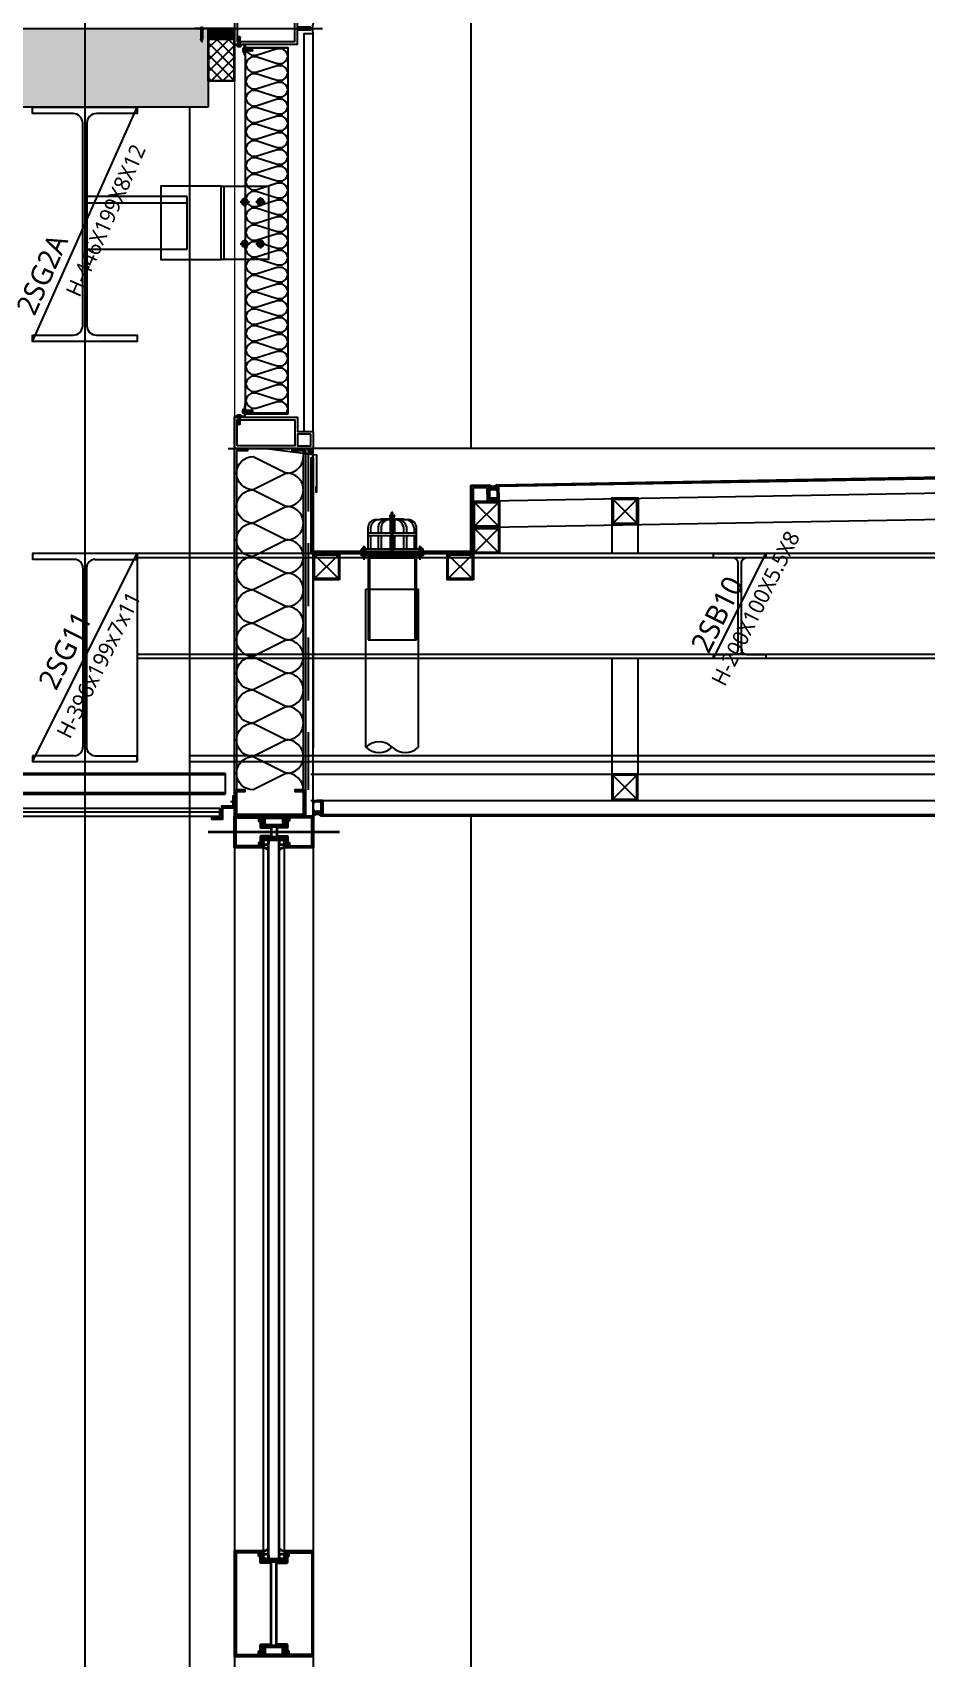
# Model space of a CAD drawing. Header units: millimetres. Extents: x 0 to 672800, y 0 to 118800.
# Drawn here: x 448551 to 450250, y 74392 to 77487 of the extents above; entities that cross this region are included whole.
import ezdxf
from ezdxf.enums import TextEntityAlignment as Align

# ---------------------------------------------------------------- set-up
doc = ezdxf.new("R2010")
doc.units = ezdxf.units.MM
doc.header["$LTSCALE"] = 200
for name, pattern in [('CEN-GAUN', [32.2, 30, -1, 0.2, -1]), ('CENTER', [50.8, 31.75, -6.35, 6.35, -6.35]), ('H3', [3, 2, -1]), ('HID', [2.3, 1.5, -0.8])]:
    doc.linetypes.add(name, pattern=pattern)
doc.layers.get('DEFPOINTS').update_dxf_attribs({"color": 137})
for name, color, linetype in [('0-S-col', 4, 'Continuous'), ('09GIRDER', 2, 'Continuous'), ('35', 8, 'Continuous'), ('8HAT', 8, 'Continuous'), ('8HID', 8, 'HID'), ('A-CON', 2, 'Continuous'), ('A-DET', 5, 'Continuous'), ('A-ELE-9', 9, 'Continuous'), ('A-ELEV-6', 6, 'Continuous'), ('A-MET', 4, 'Continuous'), ('A-PNL-EXT', 7, 'Continuous'), ('A-STL4', 4, 'Continuous'), ('A-WIN-FRAME-EL', 9, 'Continuous'), ('A-WIN-GLASS', 5, 'Continuous'), ('AA-DWXM-CURT', 4, 'Continuous'), ('AA-WAXM-ASMB', 4, 'Continuous'), ('CEILING', 6, 'Continuous'), ('CEN', 1, 'CEN-GAUN'), ('deta', 8, 'Continuous'), ('DIM-LINE', 9, 'Continuous'), ('ELE-8', 8, 'Continuous'), ('ELE-9', 9, 'Continuous'), ('HAT', 8, 'Continuous'), ('HAT-253', 253, 'Continuous'), ('HAT-254', 254, 'Continuous'), ('HAT-INS', 252, 'Continuous'), ('PANEL', 6, 'Continuous'), ('S-253', 252, 'Continuous'), ('squrepipe', 252, 'Continuous'), ('STEEL-E', 6, 'Continuous'), ('STL', 4, 'Continuous'), ('TEC35', 35, 'Continuous'), ('WIN1', 7, 'Continuous'), ('알루미늄시트', 3, 'Continuous'), ('하지 50x50x2.3T', 5, 'Continuous')]:
    doc.layers.add(name, color=color, linetype=linetype)
doc.layers.add('190', color=190, linetype='Continuous', plot=False)
for name, color, linetype, lineweight in [('A-WIN', 4, 'Continuous', 35), ('CENTER', 1, 'CENTER', 5), ('insulation', 8, 'Continuous', 5)]:
    doc.layers.add(name, color=color, linetype=linetype, lineweight=lineweight)
doc.styles.add('스타일1', font='malgun.ttf')

# ---------------------------------------------------------------- blocks, each defined once
blk = doc.blocks.new('*U205')
at = {"color": 8}
for p, q in [((326.1, 66), (326.1, 26)), ((326.1, 66), (3240.6, 66)), ((326.1, 63), (3240.6, 63)), ((839.9, 84), (809.9, 84)), ((831.8, 72), (818, 72)), ((824.9, 78.2), (824.9, 65.8)), ((1739.9, 84), (1709.9, 84)), ((1731.8, 72), (1718, 72)), ((1724.9, 78.2), (1724.9, 65.8)), ((2639.9, 84), (2609.9, 84)), ((2631.8, 72), (2618, 72)), ((2624.9, 78.2), (2624.9, 65.8)), ((3240.6, 66), (3240.6, 26)), ((326.1, 29), (3240.6, 29)), ((326.1, 26), (3240.6, 26))]:
    blk.add_line(p, q, dxfattribs=at)
at = {"color": 1}
for p, q in [((303.7, 11), (315.5, 11)), ((3263, 11), (3251.2, 11)), ((336.1, -1), (3230.6, -1)), ((336.1, -16), (336.1, -1)), ((336.1, -8), (3230.6, -8)), ((336.1, -16), (3230.6, -16)), ((3230.6, -16), (3230.6, -1))]:
    blk.add_line(p, q, dxfattribs=at)
at = {"color": 8}
for points in [[(821.5, 1334), (821.5, 113.9), (828.2, 113.9), (828.2, 1334)], [(1721.5, 1334), (1721.5, 113.9), (1728.2, 113.9), (1728.2, 1334)], [(2621.5, 1334), (2621.5, 113.9), (2628.2, 113.9), (2628.2, 1334)], [(839.9, 143), (838.6, 145), (811.2, 145), (809.9, 143), (809.9, 138), (811.2, 136), (838.6, 136), (839.9, 138), (809.9, 138)], [(816.1, 136), (816.1, 131), (833.7, 131), (833.7, 136)], [(1739.9, 143), (1738.6, 145), (1711.2, 145), (1709.9, 143), (1709.9, 138), (1711.2, 136), (1738.6, 136), (1739.9, 138), (1709.9, 138)], [(1716.1, 136), (1716.1, 131), (1733.7, 131), (1733.7, 136)], [(2639.9, 143), (2638.6, 145), (2611.2, 145), (2609.9, 143), (2609.9, 138), (2611.2, 136), (2638.6, 136), (2639.9, 138), (2609.9, 138)], [(2616.1, 136), (2616.1, 131), (2633.7, 131), (2633.7, 136)]]:
    blk.add_lwpolyline(points, dxfattribs=at)
for points in [[(809.9, 143), (839.9, 143), (839.9, 24), (809.9, 24)], [(1709.9, 143), (1739.9, 143), (1739.9, 24), (1709.9, 24)], [(2609.9, 143), (2639.9, 143), (2639.9, 24), (2609.9, 24)]]:
    blk.add_lwpolyline(points, close=True, dxfattribs=at)
at = {"color": 6}
for points in [[(333.1, -19), (352.1, -19), (352.1, -22), (330.1, -22), (330.1, 0), (308.1, 0), (308.1, 22), (311.1, 22), (311.1, 3), (333.1, 3)], [(3233.6, -19), (3214.6, -19), (3214.6, -22), (3236.6, -22), (3236.6, 0), (3258.6, 0), (3258.6, 22), (3255.6, 22), (3255.6, 3), (3233.6, 3)]]:
    blk.add_lwpolyline(points, close=True, dxfattribs=at)
at = {"color": 8}
for centre, radius in [((824.9, 72), 4.25), ((824.9, 72), 3.25), ((1724.9, 72), 4.25), ((1724.9, 72), 3.25), ((2624.9, 72), 4.25), ((2624.9, 72), 3.25)]:
    blk.add_circle(centre, radius, dxfattribs=at)
blk = doc.blocks.new('SG-SG2A')
at = {"layer": '09GIRDER'}
blk.add_lwpolyline([(-99.5, -434), (-22, -434, 0.414214), (-4, -416), (-4, -30, 0.414214), (-22, -12), (-99.5, -12), (-99.5, 0), (99.5, 0), (99.5, -12), (22, -12, 0.414214), (4, -30), (4, -416, 0.414214), (22, -434), (99.5, -434), (99.5, -446), (-99.5, -446)], format="xyb", close=True, dxfattribs=at)
at = {"layer": 'DEFPOINTS'}
blk.add_line((-99.5, -446), (99.5, 0), dxfattribs=at)
at = {"layer": 'DEFPOINTS', "style": '스타일1'}
for s, height, p in [('H-446X199X8X12', 30, (39.8, -215.4)), ('2SG2A', 40, (-81.4, -318, 0))]:
    blk.add_text(s, height=height, rotation=65.9541, dxfattribs=at).set_placement(p, align=Align.MIDDLE_CENTER)
blk = doc.blocks.new('WB-150-C')
at = {"layer": 'WIN1', "color": 251}
blk.add_line((38.9, 30), (217.2, 30), dxfattribs=at)
at = {"layer": 'WIN1'}
blk.add_lwpolyline([(195, 32.5), (170, 32.5), (170, 60), (50, 60), (50, 0), (170, 0), (170, 27.5), (195, 27.5)], close=True, dxfattribs=at)
at = {"layer": 'WIN1', "color": 251}
blk.add_lwpolyline([(55, 55), (55, 5), (165, 5), (165, 55)], close=True, dxfattribs=at)
blk.add_arc((224, 30), 26, 157.3801, 202.6199, dxfattribs=at)
blk = doc.blocks.new('WB-150-E')
at = {"layer": 'WIN1'}
blk.add_lwpolyline([(200, 60), (50, 60), (50, 0), (170, 0), (170, 27.5), (200, 27.5), (200, 60)], dxfattribs=at)
at = {"layer": 'WIN1', "color": 251}
blk.add_lwpolyline([(55, 55), (55, 5), (165, 5), (165, 55)], close=True, dxfattribs=at)
blk.add_lwpolyline([(195, 32.5), (170, 32.5), (170, 55), (195, 55), (195, 32.5)], dxfattribs=at)
blk = doc.blocks.new('WWW-150-6000')
at = {"layer": 'AA-DWXM-CURT'}
blk.add_lwpolyline([(132, 132.5), (150, 132.5), (150, 890), (132, 890)], close=True, dxfattribs=at)
at = {"layer": 'insulation'}
blk.add_line((0, 5940), (0, 160), dxfattribs=at)
blk.add_blockref('WB-150-C', (-50, 870), dxfattribs=at)
at = {"layer": 'insulation', "xscale": -1, "rotation": 180}
blk.add_blockref('WB-150-E', (-50, 160), dxfattribs=at)
blk = doc.blocks.new('ACW-150B-END')
at = {"layer": 'A-WIN', "color": 9}
blk.add_line((0, -50), (0, 200), dxfattribs=at)
at = {"layer": 'A-WIN'}
for p, q in [((-20.5, 102.8), (-20.5, 100.8)), ((-20.5, 102.8), (-20.5, 100.8)), ((15, 85), (15, 65))]:
    blk.add_line(p, q, dxfattribs=at)
at = {"layer": 'A-WIN', "color": 8}
blk.add_line((10, 97.3), (15, 52.8), dxfattribs=at)
at = {"layer": 'A-WIN'}
for points in [[(26.9, 95, -0.414214), (26.6, 95.3), (26.6, 96.8), (28, 96.8), (28, 100.3, 0.414214), (27.5, 100.8), (23, 100.8, 0.414214), (22.5, 100.3), (22.5, 96.8), (23.9, 96.8), (23.9, 95.3, -0.414214), (23.6, 95), (20.8, 95, -0.414214), (20.5, 95.3), (20.5, 97.3, 0.414214), (20, 97.8), (10.5, 97.8, 0.414214), (10, 97.3), (10, 52.8, 0.414214), (10.5, 52.3), (20, 52.3, 0.414214), (20.5, 52.8), (20.5, 54.7, -0.414214), (20.8, 55), (23.6, 55, -0.414214), (23.9, 54.7), (23.9, 53.3), (22.5, 53.3), (22.5, 49.8, 0.414214), (23, 49.3), (27.5, 49.3, 0.414214), (28, 49.8), (28, 53.3), (26.6, 53.3), (26.6, 54.7, -0.414214), (26.9, 55), (30, 55), (30, 0), (-30, 0), (-30, 55), (-26.9, 55, -0.414214), (-26.6, 54.7), (-26.6, 53.3), (-28, 53.3), (-28, 49.8, 0.414214), (-27.5, 49.3), (-23, 49.3, 0.414214), (-22.5, 49.8), (-22.5, 53.3), (-23.9, 53.3), (-23.9, 54.7, -0.414214), (-23.6, 55), (-20.8, 55, -0.414214), (-20.5, 54.7), (-20.5, 52.8, 0.414214), (-20, 52.3), (-10, 52.3), (-10, 97.8), (-20, 97.8, 0.414214), (-20.5, 97.3), (-20.5, 95.3, -0.414214), (-20.8, 95), (-23.6, 95, -0.414214), (-23.9, 95.3), (-23.9, 96.8), (-22.5, 96.8), (-22.5, 100.3, 0.414214), (-23, 100.8), (-27.5, 100.8, 0.414214), (-28, 100.3), (-28, 96.8), (-26.6, 96.8), (-26.6, 95.3, -0.414214), (-26.9, 95), (-30, 95), (-30, 150), (30, 150), (30, 95)], [(8, 99.8, -0.414214), (9, 100.8), (20.5, 100.8), (20.5, 102.8, -0.414214), (21.5, 103.8), (27.5, 103.8), (27.5, 147.5), (-27.5, 147.5), (-27.5, 103.8), (-21.5, 103.8, -0.414214), (-20.5, 102.8), (-20.5, 100.8), (-9, 100.8, -0.414214), (-8, 99.8), (-8, 80.3), (8, 80.3)]]:
    blk.add_lwpolyline(points, format="xyb", close=True, dxfattribs=at)
for points in [[(-30, 55), (-30, 95), (-10, 95), (-10, 55)], [(-27, 58), (-27, 92), (-13, 92), (-13, 58)]]:
    blk.add_lwpolyline(points, close=True, dxfattribs=at)
at = {"layer": 'A-WIN', "color": 8}
blk.add_lwpolyline([(10, 97.3), (10, 52.8), (15, 52.8), (15, 97.3)], close=True, dxfattribs=at)
at = {"layer": 'A-WIN'}
blk.add_lwpolyline([(-20.5, 49.3), (-20.5, 47.3), (-20.5, 49.3), (-9, 49.3, 0.414214), (-8, 50.3), (-8, 69.8), (8, 69.8), (8, 50.3, 0.414214), (9, 49.3), (20.5, 49.3), (20.5, 47.3, 0.414214), (21.5, 46.3), (27.5, 46.3), (27.5, 2.5), (-27.5, 2.5), (-27.5, 46.3), (-21.5, 46.3, 0.414214), (-20.5, 47.3)], format="xyb", dxfattribs=at)
at = {"layer": 'A-WIN', "color": 5}
for centre in [(20, 90), (20, 60)]:
    blk.add_circle(centre, 5, dxfattribs=at)
for centre, start, end in [((47.5, 97.4), 186.614, 224.7503), ((47.5, 52.6), 135.2496, 173.3859)]:
    blk.add_arc(centre, 17.7, start, end, dxfattribs=at)
blk = doc.blocks.new('층간방화구획재1')
at = {"layer": '8HAT'}
h = blk.add_hatch(dxfattribs=at)
h.set_pattern_fill('DOTS', color=256, style=0)
h.set_pattern_definition([(0, (-2398.8753, -4911.6409), (0.79375, 1.5875), [0, -1.5875])])
h.paths.add_polyline_path([(-49.5, 150), (-0.5, 150), (-0.5, 130), (-49.5, 130)])
at = {"layer": 'HAT'}
h = blk.add_hatch(dxfattribs=at)
h.set_pattern_fill('ANSI37', color=256, scale=5)
h.set_pattern_definition([(45, (-13, 30.5), (-11.2253, 11.2253), []), (135, (-13, 30.5), (-11.2253, -11.2253), [])])
h.paths.add_polyline_path([(-0.5, 50.5), (-49.5, 50.5), (-49.5, 130), (-0.5, 130)])
blk.add_lwpolyline([(-49.5, 150), (-0.5, 150), (-0.5, 130), (-49.5, 130)], close=True)
at = {"layer": '8HAT'}
blk.add_lwpolyline([(-0.5, 150.5), (-49.5, 150.5), (-49.5, 50.5), (-0.5, 50.5)], close=True, dxfattribs=at)
at = {"layer": '8HID'}
for p, q in [((9.5, 151.7), (9.5, 151.5)), ((12.2, 151.7), (9.5, 151.7)), ((9.5, 151.5), (11, 150)), ((12.2, 151.5), (9.5, 151.5)), ((11, 150), (14, 150)), ((11, 149.4), (11, 129.5)), ((14, 149.4), (11, 149.4)), ((11, 129.5), (11.2, 129.5)), ((11.2, 129.5), (11.2, 149.4)), ((12.5, 129.5), (11.2, 131.5)), ((11.6, 126.6), (11.2, 129.5)), ((12.5, 125.6), (11.6, 126.6)), ((12.2, 151), (12.2, 151.7)), ((12.8, 151), (12.2, 151)), ((14, 129.5), (12.5, 129.5)), ((12.5, 125.6), (12.5, 129.5)), ((12.5, 126.6), (13.1, 129.3)), ((12.5, 126.6), (13.2, 126.4)), ((12.5, 125.6), (13.4, 126.6)), ((12.8, 151.7), (12.8, 151)), ((15.5, 151.7), (12.8, 151.7)), ((15.5, 151.5), (12.8, 151.5)), ((13.1, 129.3), (13.4, 126.6)), ((13.4, 126.6), (13.8, 129.5)), ((13.8, 149.4), (13.8, 129.5)), ((14, 150), (15.5, 151.5)), ((14, 149.4), (14, 129.5)), ((15.5, 151.5), (15.5, 151.7))]:
    blk.add_line(p, q, dxfattribs=at)
for centre, start, end in [((10.9, 149.7), 289.4712, 70.5288), ((14.1, 149.7), 109.4712, 250.5288)]:
    blk.add_arc(centre, 0.3, start, end, dxfattribs=at)
at = {"layer": 'A-STL4', "color": 9}
blk.add_lwpolyline([(-49.5, 150.5), (-50, 150.5), (-50, 50), (0, 50), (0, 150), (25, 150), (25, 150.5), (25, 150.5), (25, 150.5), (25, 150.5), (25, 150.5), (-0.5, 150.5), (-0.5, 50.5), (-49.5, 50.5)], close=True, dxfattribs=at)
at = {"layer": 'CENTER'}
blk.add_line((12.5, 153.6), (12.5, 123.7), dxfattribs=at)
blk = doc.blocks.new('ci')
at = {"layer": '190'}
for p, q in [((11.9, 10), (-0.1, 10)), ((11.9, 0), (-0.1, 0))]:
    blk.add_line(p, q, dxfattribs=at)
at = {"layer": '35'}
blk.add_lwpolyline([(9, 0), (15, 0, 0.414214), (18, 3), (18, 7, 0.414214), (15, 10), (9, 10, 0.414214), (6, 7), (6, 3, 0.414214)], format="xyb", close=True, dxfattribs=at)
for centre, start, end in [((-5.3, 5), 316.3972, 43.6028), ((-3.3, 5), 316.3972, 43.6028), ((-1.3, 5), 316.3972, 43.6028), ((0.7, 5), 33.6837, 43.6028), ((0.7, 5), 316.3972, 326.3163)]:
    blk.add_arc(centre, 7.25, start, end, dxfattribs=at)
blk = doc.blocks.new('A$595321001736')
at = {"layer": 'squrepipe'}
for p, q in [((-22.7, -22.7), (22.7, 22.7)), ((-22.7, 22.7), (22.7, -22.7))]:
    blk.add_line(p, q, dxfattribs=at)
for points in [[(-25, -25), (25, -25), (25, 25), (-25, 25)], [(-22.7, -22.7), (22.7, -22.7), (22.7, 22.7), (-22.7, 22.7)]]:
    blk.add_lwpolyline(points, close=True, dxfattribs=at)
blk = doc.blocks.new('BACK-PL1')
at = {"layer": 'deta', "lineweight": 25}
for p, q in [((6.8, 819.3), (10.8, 820.1)), ((6.8, 817.8), (10.8, 818.6)), ((6.8, 816.2), (10.8, 817)), ((6.8, 814.6), (10.8, 815.4)), ((6.8, 813), (10.8, 813.8)), ((6.8, 811.4), (10.8, 812.2)), ((7.1, 820.4), (8.8, 824.8)), ((7.1, 818), (7.1, 819)), ((7.1, 816.4), (7.1, 817.4)), ((7.1, 814.8), (7.1, 815.8)), ((7.1, 813.2), (7.1, 814.2)), ((7.1, 811.6), (7.1, 812.6)), ((8.8, 824.8), (8.2, 819.9)), ((8.8, 808.8), (8.8, 824.8)), ((10.4, 819), (10.4, 819.9)), ((10.4, 817.4), (10.4, 818.3)), ((10.4, 815.8), (10.4, 816.7)), ((10.4, 814.2), (10.4, 815.2)), ((10.4, 812.6), (10.4, 813.6)), ((20, 810), (20, 784)), ((18.8, 798.9), (34.8, 798.9)), ((20, 804), (102.4, 804)), ((20, 784), (21.2, 784)), ((21.2, 107.2), (21.2, 802.8)), ((101.2, 802.8), (21.2, 802.8)), ((21.4, 800.9), (22.2, 796.9)), ((21.6, 800.5), (22.6, 800.5)), ((22.6, 797.2), (23.6, 797.2)), ((23, 800.9), (23.8, 796.9)), ((23.2, 800.5), (24.2, 800.5)), ((24.2, 797.2), (25.2, 797.2)), ((24.6, 800.9), (25.4, 796.9)), ((24.8, 800.5), (25.8, 800.5)), ((25.8, 797.2), (26.7, 797.2)), ((26.2, 800.9), (27, 796.9)), ((26.4, 800.5), (27.4, 800.5)), ((27.4, 797.2), (28.3, 797.2)), ((27.8, 800.9), (28.6, 796.9)), ((28, 800.5), (28.9, 800.5)), ((28.9, 797.2), (29.9, 797.2)), ((29.3, 800.9), (30.1, 796.9)), ((34.8, 798.9), (29.9, 799.5)), ((30.4, 800.5), (34.8, 798.9)), ((101.2, 802.8), (101.2, 107.2)), ((102.4, 106), (102.4, 804)), ((-20.5, 540), (-20.5, 400)), ((-281, 508), (-90, 508)), ((-90, 420), (-90, 520)), ((10.5, 510), (28.5, 510)), ((19.5, 501), (19.5, 519)), ((40.5, 510), (58.5, 510)), ((49.5, 501), (49.5, 519)), ((19.5, 439), (19.5, 421)), ((49.5, 439), (49.5, 421)), ((10.5, 430), (28.5, 430)), ((40.5, 430), (58.5, 430)), ((20, 126), (21.2, 126)), ((20, 106), (20, 126)), ((6.8, 98.6), (10.8, 97.8)), ((6.8, 97), (10.8, 96.2)), ((6.8, 95.4), (10.8, 94.6)), ((6.8, 93.8), (10.8, 93)), ((7.1, 98.4), (7.1, 97.4)), ((7.1, 96.8), (7.1, 95.8)), ((7.1, 95.2), (7.1, 94.2)), ((7.1, 93.6), (7.1, 92.6)), ((8.8, 101.2), (8.8, 85.2)), ((10.4, 97.4), (10.4, 96.4)), ((10.4, 95.8), (10.4, 94.8)), ((10.4, 94.2), (10.4, 93.3)), ((18.8, 111.1), (34.8, 111.1)), ((20, 106), (102.4, 106)), ((101.2, 107.2), (21.2, 107.2)), ((21.4, 109.1), (22.2, 113.1)), ((21.6, 109.5), (22.6, 109.5)), ((22.6, 112.8), (23.6, 112.8)), ((23, 109.1), (23.8, 113.1)), ((23.2, 109.5), (24.2, 109.5)), ((24.2, 112.8), (25.2, 112.8)), ((24.6, 109.1), (25.4, 113.1)), ((24.8, 109.5), (25.8, 109.5)), ((25.8, 112.8), (26.7, 112.8)), ((26.2, 109.1), (27, 113.1)), ((26.4, 109.5), (27.4, 109.5)), ((27.4, 112.8), (28.3, 112.8)), ((27.8, 109.1), (28.6, 113.1)), ((28, 109.5), (28.9, 109.5)), ((28.9, 112.8), (29.9, 112.8)), ((29.3, 109.1), (30.1, 113.1)), ((34.8, 111.1), (29.9, 110.5)), ((30.4, 109.5), (34.8, 111.1)), ((6.8, 92.2), (10.8, 91.4)), ((6.8, 90.7), (10.8, 89.9)), ((7.1, 92), (7.1, 91.1)), ((7.1, 89.6), (8.8, 85.2)), ((8.8, 85.2), (8.2, 90.1)), ((10.4, 92.6), (10.4, 91.7)), ((10.4, 91.1), (10.4, 90.1))]:
    blk.add_line(p, q, dxfattribs=at)
for points in [[(20, 790), (18.8, 790), (18.8, 808.8), (0, 808.8), (0, 810), (20, 810), (20, 790)], [(7.1, 819.6), (7, 823.6), (8.8, 824.8), (10.5, 823.6), (10.4, 820.5)], [(29.6, 800.5), (33.6, 800.6), (34.8, 798.9), (33.6, 797.1), (30.5, 797.2)], [(-25.5, 540), (-140, 540), (-140, 400), (-25.5, 400)], [(-25.5, 540), (64.5, 540), (64.5, 400), (-25.5, 400), (-25.5, 540)], [(-90, 520), (-281, 520), (-281, 420), (-90, 420)], [(20, 120), (18.8, 120), (18.8, 101.2), (0, 101.2), (0, 100), (20, 100), (20, 120)], [(29.6, 109.5), (33.6, 109.4), (34.8, 111.1), (33.6, 112.9), (30.5, 112.8)], [(7.1, 90.4), (7, 86.4), (8.8, 85.2), (10.5, 86.4), (10.4, 89.5)]]:
    blk.add_lwpolyline(points, dxfattribs=at)
for points in [[(7.1, 811), (7.1, 809.3, -0.414214), (6.6, 808.8), (5.4, 808.8, 0.383591), (4.9, 808.4, 0.058295), (4.9, 806.8, 0.28422), (5.3, 806.4, 0.169538), (12.3, 806.4, 0.28422), (12.6, 806.8, 0.058295), (12.6, 808.4, 0.383591), (12.1, 808.8), (10.9, 808.8, -0.414214), (10.4, 809.3), (10.4, 812)], [(21, 800.5), (19.3, 800.5, -0.414214), (18.8, 801), (18.8, 802.2, 0.383591), (18.4, 802.7, 0.058295), (16.8, 802.7, 0.28422), (16.4, 802.4, 0.169538), (16.4, 795.4, 0.28422), (16.8, 795, 0.058295), (18.4, 795, 0.383591), (18.8, 795.5), (18.8, 796.7, -0.414214), (19.3, 797.2), (22, 797.2)], [(7.1, 99), (7.1, 100.7, 0.414214), (6.6, 101.2), (5.4, 101.2, -0.383591), (4.9, 101.6, -0.058295), (4.9, 103.2, -0.28422), (5.3, 103.6, -0.169538), (12.3, 103.6, -0.28422), (12.6, 103.2, -0.058295), (12.6, 101.6, -0.383591), (12.1, 101.2), (10.9, 101.2, 0.414214), (10.4, 100.7), (10.4, 98)], [(21, 109.5), (19.3, 109.5, 0.414214), (18.8, 109), (18.8, 107.8, -0.383591), (18.4, 107.3, -0.058295), (16.8, 107.3, -0.28422), (16.4, 107.6, -0.169538), (16.4, 114.6, -0.28422), (16.8, 115, -0.058295), (18.4, 115, -0.383591), (18.8, 114.5), (18.8, 113.3, 0.414214), (19.3, 112.8), (22, 112.8)]]:
    blk.add_lwpolyline(points, format="xyb", dxfattribs=at)
for points in [[(10.4, 819.9), (7.1, 819), (6.8, 819.3), (7.1, 819.6), (10.4, 820.5), (10.8, 820.1)], [(10.4, 818.3), (7.1, 817.4), (6.8, 817.8), (7.1, 818), (10.4, 819), (10.8, 818.6)], [(10.4, 816.7), (7.1, 815.8), (6.8, 816.2), (7.1, 816.4), (10.4, 817.4), (10.8, 817)], [(10.4, 815.2), (7.1, 814.2), (6.8, 814.6), (7.1, 814.8), (10.4, 815.8), (10.8, 815.4)], [(10.4, 813.6), (7.1, 812.6), (6.8, 813), (7.1, 813.2), (10.4, 814.2), (10.8, 813.8)], [(10.4, 812), (7.1, 811), (6.8, 811.4), (7.1, 811.6), (10.4, 812.6), (10.8, 812.2)], [(22, 797.2), (21, 800.5), (21.4, 800.9), (21.6, 800.5), (22.6, 797.2), (22.2, 796.9)], [(23.6, 797.2), (22.6, 800.5), (23, 800.9), (23.2, 800.5), (24.2, 797.2), (23.8, 796.9)], [(25.2, 797.2), (24.2, 800.5), (24.6, 800.9), (24.8, 800.5), (25.8, 797.2), (25.4, 796.9)], [(26.7, 797.2), (25.8, 800.5), (26.2, 800.9), (26.4, 800.5), (27.4, 797.2), (27, 796.9)], [(28.3, 797.2), (27.4, 800.5), (27.8, 800.9), (28, 800.5), (28.9, 797.2), (28.6, 796.9)], [(29.9, 797.2), (28.9, 800.5), (29.3, 800.9), (29.6, 800.5), (30.5, 797.2), (30.1, 796.9)], [(22.2, 505.3), (25, 510), (22.2, 514.7), (16.8, 514.7), (14, 510), (16.8, 505.3)], [(52.2, 505.3), (55, 510), (52.2, 514.7), (46.8, 514.7), (44, 510), (46.8, 505.3)], [(22.2, 434.7), (25, 430), (22.2, 425.3), (16.8, 425.3), (14, 430), (16.8, 434.7)], [(52.2, 434.7), (55, 430), (52.2, 425.3), (46.8, 425.3), (44, 430), (46.8, 434.7)], [(10.4, 98), (7.1, 99), (6.8, 98.6), (7.1, 98.4), (10.4, 97.4), (10.8, 97.8)], [(10.4, 96.4), (7.1, 97.4), (6.8, 97), (7.1, 96.8), (10.4, 95.8), (10.8, 96.2)], [(10.4, 94.8), (7.1, 95.8), (6.8, 95.4), (7.1, 95.2), (10.4, 94.2), (10.8, 94.6)], [(10.4, 93.3), (7.1, 94.2), (6.8, 93.8), (7.1, 93.6), (10.4, 92.6), (10.8, 93)], [(22, 112.8), (21, 109.5), (21.4, 109.1), (21.6, 109.5), (22.6, 112.8), (22.2, 113.1)], [(23.6, 112.8), (22.6, 109.5), (23, 109.1), (23.2, 109.5), (24.2, 112.8), (23.8, 113.1)], [(25.2, 112.8), (24.2, 109.5), (24.6, 109.1), (24.8, 109.5), (25.8, 112.8), (25.4, 113.1)], [(26.7, 112.8), (25.8, 109.5), (26.2, 109.1), (26.4, 109.5), (27.4, 112.8), (27, 113.1)], [(28.3, 112.8), (27.4, 109.5), (27.8, 109.1), (28, 109.5), (28.9, 112.8), (28.6, 113.1)], [(29.9, 112.8), (28.9, 109.5), (29.3, 109.1), (29.6, 109.5), (30.5, 112.8), (30.1, 113.1)], [(10.4, 91.7), (7.1, 92.6), (6.8, 92.2), (7.1, 92), (10.4, 91.1), (10.8, 91.4)], [(10.4, 90.1), (7.1, 91.1), (6.8, 90.7), (7.1, 90.4), (10.4, 89.5), (10.8, 89.9)]]:
    blk.add_lwpolyline(points, close=True, dxfattribs=at)
for centre, radius in [((19.5, 510), 6), ((19.5, 510), 4.55), ((49.5, 510), 6), ((49.5, 510), 4.55), ((19.5, 430), 6), ((19.5, 430), 4.55), ((49.5, 430), 6), ((49.5, 430), 4.55)]:
    blk.add_circle(centre, radius, dxfattribs=at)
at = {"layer": 'HAT-INS'}
for points in [[(21.4, 802.8), (24.4, 794.6), (32.4, 789), (41.2, 789), (81.2, 801.8), (90, 801.8), (98, 796.2), (101.2, 787.4), (98, 778.6), (90, 773), (81.2, 773), (41.2, 785.8), (32.4, 785.8), (24.4, 780.2), (21.2, 771.4), (24.4, 762.6), (32.4, 757), (41.2, 757), (81.2, 769.8), (90, 769.8), (98, 764.2), (101.2, 755.4), (98, 746.6), (90, 741), (81.2, 741), (41.2, 753.8), (32.4, 753.8), (24.4, 748.2), (21.2, 739.4), (24.4, 730.6), (32.4, 725), (41.2, 725), (81.2, 737.8), (90, 737.8), (98, 732.2), (101.2, 723.4), (98, 714.6), (90, 709), (81.2, 709), (41.2, 721.8), (32.4, 721.8), (24.4, 716.2), (21.2, 707.4), (24.4, 698.6), (32.4, 693), (41.2, 693), (81.2, 705.8), (90, 705.8), (98, 700.2), (101.2, 691.4), (98, 682.6), (90, 677), (81.2, 677), (41.2, 689.8), (32.4, 689.8), (24.4, 684.2), (21.2, 675.4), (24.4, 666.6), (32.4, 661), (41.2, 661), (81.2, 673.8), (90, 673.8), (98, 668.2), (101.2, 659.4), (98, 650.6), (90, 645), (81.2, 645), (41.2, 657.8), (32.4, 657.8), (24.4, 652.2), (21.2, 643.4), (24.4, 634.6), (32.4, 629), (41.2, 629), (81.2, 641.8), (90, 641.8), (98, 636.2), (101.2, 627.4), (98, 618.6), (90, 613), (81.2, 613), (41.2, 625.8), (32.4, 625.8), (24.4, 620.2), (21.2, 611.4), (24.4, 602.6), (32.4, 597), (41.2, 597), (81.2, 609.8), (90, 609.8), (98, 604.2), (101.2, 595.4), (98, 586.6), (90, 581), (81.2, 581), (41.2, 593.8), (32.4, 593.8), (24.4, 588.2), (21.2, 579.4), (24.4, 570.6), (32.4, 565), (41.2, 565), (81.2, 577.8), (90, 577.8), (98, 572.2), (101.2, 563.4), (98, 554.6), (90, 549), (81.2, 549), (41.2, 561.8), (32.4, 561.8), (24.4, 556.2), (21.2, 547.4), (24.4, 538.6), (32.4, 533), (41.2, 533), (81.2, 545.8), (90, 545.8), (98, 540.2), (101.2, 531.4), (98, 522.6), (90, 517), (81.2, 517), (41.2, 529.8), (32.4, 529.8), (24.4, 524.2), (21.2, 515.4), (24.4, 506.6), (32.4, 501), (41.2, 501), (81.2, 513.8), (90, 513.8), (98, 508.2), (101.2, 499.4), (98, 490.6), (90, 485), (81.2, 485), (41.2, 497.8), (32.4, 497.8), (24.4, 492.2), (21.2, 483.4), (24.4, 474.6), (32.4, 469), (41.2, 469), (81.2, 481.8), (90, 481.8), (98, 476.2), (101.2, 467.4), (98, 458.6), (90, 453), (81.2, 453), (41.2, 465.8), (32.4, 465.8), (24.4, 460.2), (21.2, 451.4), (24.4, 442.6), (32.4, 437), (41.2, 437), (81.2, 449.8), (90, 449.8), (98, 444.2), (101.2, 435.4), (98, 426.6), (90, 421), (81.2, 421), (41.2, 433.8), (32.4, 433.8), (24.4, 428.2), (21.2, 419.4), (24.4, 410.6), (32.4, 405), (41.2, 405), (81.2, 417.8), (90, 417.8), (98, 412.2), (101.2, 403.4), (98, 394.6), (90, 389), (81.2, 389), (41.2, 401.8), (32.4, 401.8), (24.4, 396.2), (21.2, 387.4), (24.4, 378.6), (32.4, 373), (41.2, 373), (81.2, 385.8), (90, 385.8), (98, 380.2), (101.2, 371.4), (98, 362.6), (90, 357), (81.2, 357), (41.2, 369.8), (32.4, 369.8), (24.4, 364.2), (21.2, 355.4), (24.4, 346.6), (32.4, 341), (41.2, 341), (81.2, 353.8), (90, 353.8), (98, 348.2), (101.2, 339.4), (98, 330.6), (90, 325), (81.2, 325), (41.2, 337.8), (32.4, 337.8), (24.4, 332.2), (21.2, 323.4), (24.4, 314.6), (32.4, 309), (41.2, 309), (81.2, 321.8), (90, 321.8), (98, 316.2), (101.2, 307.4), (98, 298.6), (90, 293), (81.2, 293), (41.2, 305.8), (32.4, 305.8), (24.4, 300.2), (21.2, 291.4), (24.4, 282.6), (32.4, 277), (41.2, 277), (81.2, 289.8), (90, 289.8), (98, 284.2), (101.2, 275.4)], [(21.4, 290.8), (24.4, 282.6), (32.4, 277), (41.2, 277), (81.2, 289.8), (90, 289.8), (98, 284.2), (101.2, 275.4), (98, 266.6), (90, 261), (81.2, 261), (41.2, 273.8), (32.4, 273.8), (24.4, 268.2), (21.2, 259.4), (24.4, 250.6), (32.4, 245), (41.2, 245), (81.2, 257.8), (90, 257.8), (98, 252.2), (101.2, 243.4), (98, 234.6), (90, 229), (81.2, 229), (41.2, 241.8), (32.4, 241.8), (24.4, 236.2), (21.2, 227.4), (24.4, 218.6), (32.4, 213), (41.2, 213), (81.2, 225.8), (90, 225.8), (98, 220.2), (101.2, 211.4), (98, 202.6), (90, 197), (81.2, 197), (41.2, 209.8), (32.4, 209.8), (24.4, 204.2), (21.2, 195.4), (24.4, 186.6), (32.4, 181), (41.2, 181), (81.2, 193.8), (90, 193.8), (98, 188.2), (101.2, 179.4), (98, 170.6), (90, 165), (81.2, 165), (41.2, 177.8), (32.4, 177.8), (24.4, 172.2), (21.2, 163.4), (24.4, 154.6), (32.4, 149), (41.2, 149), (81.2, 161.8), (90, 161.8), (98, 156.2), (101.2, 147.4), (98, 138.6), (90, 133), (81.2, 133), (41.2, 145.8), (32.4, 145.8), (24.4, 140.2), (21.2, 131.4), (24.4, 122.6), (32.4, 117), (41.2, 117), (81.2, 129.8), (90, 129.8), (98, 124.2), (101.2, 115.4), (98.2, 107.2)]]:
    blk.add_lwpolyline(points, dxfattribs=at)
blk = doc.blocks.new('*U429')
at = {"layer": 'HAT-INS'}
for points in [[(0, 0, 0.414214), (0.25, 0.25), (0, 0.75, -1), (0.5, 0.75), (0.25, 0.25, 0.414214), (0.5, 0)], [(0.5, 0, 0.414214), (0.75, 0.25), (0.5, 0.75, -1), (1, 0.75), (0.75, 0.25, 0.414214), (1, 0)], [(1, 0, 0.414214), (1.25, 0.25), (1, 0.75, -1), (1.5, 0.75), (1.25, 0.25, 0.414214), (1.5, 0)], [(1.5, 0, 0.414214), (1.75, 0.25), (1.5, 0.75, -1), (2, 0.75), (1.75, 0.25, 0.414214), (2, 0)], [(2, 0, 0.414214), (2.25, 0.25), (2, 0.75, -1), (2.5, 0.75), (2.25, 0.25, 0.414214), (2.5, 0)], [(2.5, 0, 0.414214), (2.75, 0.25), (2.5, 0.75, -1), (3, 0.75), (2.75, 0.25, 0.414214), (3, 0)], [(3, 0, 0.414214), (3.25, 0.25), (3, 0.75, -1), (3.5, 0.75), (3.25, 0.25, 0.414214), (3.5, 0)], [(3.5, 0, 0.414214), (3.75, 0.25), (3.5, 0.75, -1), (4, 0.75), (3.75, 0.25, 0.414214), (4, 0)], [(4, 0, 0.414214), (4.25, 0.25), (4, 0.75, -1), (4.5, 0.75), (4.25, 0.25, 0.414214), (4.5, 0)], [(4.5, 0, 0.414214), (4.75, 0.25), (4.5, 0.75, -1), (5, 0.75), (4.75, 0.25, 0.414214), (5, 0)]]:
    blk.add_lwpolyline(points, format="xyb", dxfattribs=at)
blk = doc.blocks.new('*U466')
for p, q in [((80, 385), (0, 385)), ((119, 385), (199, 385)), ((96, 369), (96, 27)), ((103, 369), (103, 27)), ((80, 11), (0, 11)), ((119, 11), (199, 11))]:
    blk.add_line(p, q)
for points in [[(199, 385), (199, 396), (0, 396), (0, 385)], [(0, 11), (0, 0), (199, 0), (199, 11)]]:
    blk.add_lwpolyline(points)
for centre, start, end in [((80, 369), 0, 90), ((119, 369), 90, 180), ((80, 27), 270, 0), ((119, 27), 180, 270)]:
    blk.add_arc(centre, 16, start, end)
blk = doc.blocks.new('SG-2SG11')
at = {"layer": 'DEFPOINTS'}
blk.add_line((-99.5, -396), (99.5, 0), dxfattribs=at)
at = {"layer": '09GIRDER'}
blk.add_blockref('*U466', (-99.5, -396), dxfattribs=at)
at = {"layer": 'DEFPOINTS', "style": '스타일1'}
for s, height, p in [('H-396x199x7x11', 30, (26.4, -211.9)), ('2SG11', 40, (-37.7, -183.8, 0))]:
    blk.add_text(s, height=height, rotation=63.4349, dxfattribs=at).set_placement(p, align=Align.MIDDLE_CENTER)

msp = doc.modelspace()

# ---------------------------------------------------------------- hatches: boundary and pattern name
at = {"layer": 'HAT-254'}
h = msp.add_hatch(color=256, dxfattribs=at)
h.dxf.hatch_style = 1
h.paths.add_polyline_path([(448885, 77344.9), (427475, 77344.9), (427475, 77494.9), (448885, 77494.9)])

# ---------------------------------------------------------------- linework, layer by layer
msp.add_line((449084.9, 76694.9), (448935, 76694.9))
at = {"layer": '0-S-col', "color": 8}
msp.add_line((451525, 76109.9), (448850, 76109.9), dxfattribs=at)
msp.add_lwpolyline([(448450, 71994.9), (448850, 71994.9), (448850, 77344.9), (448450, 77344.9)], close=True, dxfattribs=at)
msp.add_lwpolyline([(448850, 76098.9), (451525, 76098.9), (451525, 76194.9)], dxfattribs=at)
at = {"layer": '190'}
for p, q in [((449073, 76694.9), (449085, 76694.9)), ((449073, 76684.9), (449085, 76683.3))]:
    msp.add_line(p, q, dxfattribs=at)
at = {"layer": '35'}
msp.add_lwpolyline([(449075.9, 76694.9), (449069.9, 76694.9, 0.414214), (449066.9, 76691.9), (449066.9, 76687.9, 0.414214), (449069.9, 76684.9), (449075.9, 76684.9, 0.414214), (449078.9, 76687.9), (449078.9, 76691.9, 0.414214)], format="xyb", close=True, dxfattribs=at)
for centre, radius, start, end in [((449084.2, 76689.9), 7.25, 136.3972, 146.3163), ((449088.4, 76689.1), 9.45, 142.0361, 217.9639), ((449090.4, 76689.1), 9.45, 142.0361, 217.9639), ((449092.4, 76689.1), 9.45, 142.0361, 217.9639), ((449111.2, 76694.4), 34.2, 194.424, 197.4621)]:
    msp.add_arc(centre, radius, start, end, dxfattribs=at)
at = {"layer": 'A-CON'}
msp.add_lwpolyline([(448885, 77344.9), (427475, 77344.9), (427475, 77494.9), (448885, 77494.9), (448885, 77344.9)], dxfattribs=at)
at = {"layer": 'A-DET', "color": 251, "linetype": 'H3', "ltscale": 0.3}
msp.add_line((449075, 76694.9), (449075, 76044.9), dxfattribs=at)
at = {"layer": 'A-ELE-9'}
for p, q in [((449233.7, 76571.1), (449236.6, 76570.9)), ((449233.7, 76570.2), (449236.6, 76570)), ((449233.7, 76569.3), (449236.6, 76569)), ((449233.7, 76568.4), (449236.6, 76568.1)), ((449233.7, 76567.9), (449236.6, 76567.7)), ((449233.8, 76571.6), (449236.7, 76571.4)), ((449233.8, 76570.7), (449236.7, 76570.4)), ((449233.8, 76569.8), (449236.7, 76569.5)), ((449233.8, 76568.8), (449236.7, 76568.6)), ((449234, 76564), (449234, 76572.9)), ((449235.2, 76551.2), (449235.2, 76573.5)), ((449236.4, 76564), (449236.4, 76572.9)), ((449188.8, 76543.6), (449188.8, 76503.4)), ((449193.7, 76543.6), (449193.7, 76533.8)), ((449265.9, 76559.4), (449204.5, 76559.4)), ((449208.4, 76546.4), (449208.4, 76533.8)), ((449214, 76545.8), (449214, 76533.8)), ((449231.2, 76559.4), (449231.2, 76533.8)), ((449231.6, 76562.3), (449238.8, 76562.3)), ((449231.6, 76561.6), (449231.6, 76562.3)), ((449238.8, 76561.6), (449231.6, 76561.6)), ((449233.7, 76567), (449236.6, 76566.8)), ((449233.7, 76566.1), (449236.6, 76565.8)), ((449233.7, 76565.1), (449236.6, 76564.9)), ((449233.8, 76567.5), (449236.7, 76567.2)), ((449233.8, 76566.5), (449236.7, 76566.3)), ((449233.8, 76565.6), (449236.7, 76565.4)), ((449234, 76561.4), (449234, 76563.2)), ((449234, 76485.2), (449234, 76559.4)), ((449236.4, 76561.4), (449236.4, 76563.2)), ((449236.4, 76485.2), (449236.4, 76559.4)), ((449238.8, 76562.3), (449238.8, 76561.6)), ((449239.3, 76559.4), (449239.3, 76533.8)), ((449256.4, 76545.8), (449256.4, 76533.8)), ((449262.1, 76546.4), (449262.1, 76533.8)), ((449276.7, 76543.6), (449276.7, 76533.8)), ((449281.6, 76503.4), (449281.6, 76543.6)), ((449179.1, 76506.1), (449179.1, 76504.3)), ((449179.7, 76506.7), (449183.2, 76506.7)), ((449180.3, 76488.8), (449180.3, 76506.1)), ((449181.5, 76482.9), (449181.5, 76509.7)), ((449182.6, 76488.8), (449182.6, 76506.1)), ((449183.8, 76506.1), (449183.8, 76504.3)), ((449281.6, 76533.8), (449188.8, 76533.8)), ((449281.6, 76528.7), (449188.8, 76528.7)), ((449193.7, 76528.7), (449193.7, 76503.4)), ((449208.4, 76528.7), (449208.4, 76503.4)), ((449214, 76528.7), (449214, 76503.4)), ((449231.2, 76528.7), (449231.2, 76503.4)), ((449238.8, 76512.3), (449231.6, 76512.3)), ((449231.6, 76512.3), (449231.6, 76511.6)), ((449231.6, 76511.6), (449238.8, 76511.6)), ((449232.9, 76510.2), (449232.9, 76511.6)), ((449237, 76509.6), (449233.5, 76509.6)), ((449233.8, 76507.7), (449233.8, 76509.6)), ((449233.8, 76509.4), (449236.7, 76509.4)), ((449233.8, 76508.9), (449236.7, 76508.9)), ((449233.8, 76508.4), (449236.7, 76508.4)), ((449234, 76507.5), (449233.8, 76507.7)), ((449233.9, 76507.8), (449233.9, 76509.6)), ((449234.1, 76507.6), (449233.9, 76507.8)), ((449234, 76507.5), (449236.4, 76507.5)), ((449234.1, 76507.6), (449236.4, 76507.6)), ((449236.4, 76507.6), (449236.5, 76507.8)), ((449236.4, 76507.5), (449236.7, 76507.7)), ((449236.5, 76507.8), (449236.5, 76509.6)), ((449236.7, 76507.7), (449236.7, 76509.6)), ((449237.6, 76510.2), (449237.6, 76511.6)), ((449238.8, 76511.6), (449238.8, 76512.3)), ((449239.3, 76528.7), (449239.3, 76503.4)), ((449256.4, 76528.7), (449256.4, 76503.4)), ((449262.1, 76528.7), (449262.1, 76503.4)), ((449276.7, 76528.7), (449276.7, 76503.4)), ((449286.2, 76506.1), (449286.2, 76504.3)), ((449290.3, 76506.7), (449286.8, 76506.7)), ((449287.4, 76488.8), (449287.4, 76506.1)), ((449288.5, 76482.9), (449288.5, 76509.7)), ((449289.7, 76488.8), (449289.7, 76506.1)), ((449290.9, 76506.1), (449290.9, 76504.3)), ((449185.1, 76504.3), (449177.9, 76504.3)), ((449177.9, 76504.3), (449177.9, 76503.6)), ((449177.9, 76503.6), (449185.1, 76503.6)), ((449177.9, 76490.9), (449185.1, 76490.9)), ((449177.9, 76490.1), (449177.9, 76490.9)), ((449185.1, 76490.1), (449177.9, 76490.1)), ((449179.1, 76488.8), (449179.1, 76490.1)), ((449179.7, 76488.2), (449183.2, 76488.2)), ((449180, 76486.3), (449180, 76488.2)), ((449182.9, 76488), (449180, 76488)), ((449182.9, 76487.5), (449180, 76487.5)), ((449182.9, 76487), (449180, 76487)), ((449180.2, 76486.4), (449180.2, 76488.2)), ((449182.8, 76486.4), (449182.8, 76488.2)), ((449182.9, 76486.3), (449182.9, 76488.2)), ((449183.8, 76488.8), (449183.8, 76490.1)), ((449185.1, 76503.6), (449185.1, 76504.3)), ((449185.1, 76490.9), (449185.1, 76490.1)), ((449284.9, 76504.3), (449292.1, 76504.3)), ((449284.9, 76503.6), (449284.9, 76504.3)), ((449292.1, 76503.6), (449284.9, 76503.6)), ((449292.1, 76490.9), (449284.9, 76490.9)), ((449284.9, 76490.9), (449284.9, 76490.1)), ((449284.9, 76490.1), (449292.1, 76490.1)), ((449286.2, 76488.8), (449286.2, 76490.1)), ((449290.3, 76488.2), (449286.8, 76488.2)), ((449287.1, 76486.3), (449287.1, 76488.2)), ((449287.1, 76488), (449290, 76488)), ((449287.1, 76487.5), (449290, 76487.5)), ((449287.1, 76487), (449290, 76487)), ((449287.2, 76486.4), (449287.2, 76488.2)), ((449289.8, 76486.4), (449289.8, 76488.2)), ((449290, 76486.3), (449290, 76488.2)), ((449290.9, 76488.8), (449290.9, 76490.1)), ((449292.1, 76504.3), (449292.1, 76503.6)), ((449292.1, 76490.1), (449292.1, 76490.9))]:
    msp.add_line(p, q, dxfattribs=at)
at = {"layer": 'A-ELE-9', "ltscale": 50}
for p, q in [((449189.3, 76491.2), (449189.3, 76330.9)), ((449191.7, 76491.2), (449191.7, 76330.9)), ((449191.7, 76489), (449279.1, 76489)), ((449191.7, 76486.6), (449279.1, 76486.6)), ((449279.1, 76330.9), (449279.1, 76491.2)), ((449281.5, 76330.9), (449281.5, 76491.2)), ((449185.2, 76126.2), (449185.2, 76427.1)), ((449185.2, 76427.1), (449285.2, 76427.1)), ((449285.2, 76126.2), (449285.2, 76427.1)), ((449189.3, 76330.9), (449281.5, 76330.9))]:
    msp.add_line(p, q, dxfattribs=at)
at = {"layer": 'A-ELE-9'}
for points in [[(449213.9, 76559.4), (449213.9, 76561.4), (449256.6, 76561.4), (449256.6, 76559.4)], [(449176.2, 76503.4), (449176.2, 76499.6), (449293.8, 76499.6), (449293.8, 76503.4)], [(449176.2, 76491.2), (449176.2, 76494.9), (449293.8, 76494.9), (449293.8, 76491.2)]]:
    msp.add_lwpolyline(points, close=True, dxfattribs=at)
for centre, radius, start, end in [((449204.5, 76543.6), 15.7, 90, 180), ((449211.4, 76541.9), 17.8, 103.2193, 174.5647), ((449225.8, 76542.4), 17.9, 108.5583, 167.0991), ((449231.5, 76542.4), 17.9, 108.5583, 169.0379), ((449238.9, 76542.4), 17.9, 10.9621, 71.4417), ((449244.7, 76542.4), 17.9, 12.9009, 71.4417), ((449259, 76541.9), 17.8, 5.4353, 76.7807), ((449265.9, 76543.6), 15.7, 0, 90), ((449179.7, 76506.1), 0.589, 0, 180), ((449181.5, 76505.3), 1.47, 36.8699, 143.1301), ((449183.2, 76506.1), 0.589, 0, 180), ((449233.5, 76510.2), 0.589, 180, 0), ((449235.2, 76511.1), 1.47, 216.8699, 323.1301), ((449237, 76510.2), 0.589, 180, 0), ((449286.8, 76506.1), 0.589, 0, 180), ((449288.5, 76505.3), 1.47, 36.8699, 143.1301), ((449290.3, 76506.1), 0.589, 0, 180), ((449179.7, 76488.8), 0.589, 180, 0), ((449181.5, 76489.7), 1.47, 216.8699, 323.1301), ((449183.2, 76488.8), 0.589, 180, 0), ((449286.8, 76488.8), 0.589, 180, 0), ((449288.5, 76489.7), 1.47, 216.8699, 323.1301), ((449290.3, 76488.8), 0.589, 180, 0), ((449210.2, 76101.2), 35.4, 45, 135), ((449210.2, 76151.2), 35.4, 225, 315), ((449260.2, 76151.2), 35.4, 225, 315)]:
    msp.add_arc(centre, radius, start, end, dxfattribs=at)
at = {"layer": 'A-ELEV-6'}
msp.add_line((448749.5, 76494.9), (448749.5, 76098.9), dxfattribs=at)
for points in [[(451375, 76494.9), (448725, 76494.9)], [(451375, 76486.9), (448749.5, 76486.9)], [(451375, 76302.9), (448749.5, 76302.9)], [(451375, 76294.9), (448749.5, 76294.9)]]:
    msp.add_lwpolyline(points, dxfattribs=at)
at = {"layer": 'A-MET'}
msp.add_lwpolyline([(448940, 75994.9), (449065, 75994.9, 0.414214), (449070, 75999.9), (449070, 76039.9, 0.414214), (449065, 76044.9), (449050, 76044.9), (449050, 76041.7), (449065, 76041.7, -0.414214), (449066.8, 76039.9), (449066.8, 75999.9, -0.414214), (449065, 75998.1), (448940, 75998.1, -0.414214), (448938.2, 75999.9), (448938.2, 76039.9, -0.414214), (448940, 76041.7), (448955, 76041.7), (448955, 76044.9), (448940, 76044.9, 0.414214), (448935, 76039.9), (448935, 75999.9, 0.414214)], format="xyb", close=True, dxfattribs=at)
at = {"layer": 'A-PNL-EXT'}
msp.add_lwpolyline([(449090, 76622.4), (449090, 76612.4), (449092, 76612.4), (449092, 76682.4), (448995, 76694.2), (448922.6, 76694.2)], dxfattribs=at)
at = {"layer": 'A-WIN'}
for p, q in [((449000, 74579.9), (449000, 75954.9)), ((449020, 74579.9), (449020, 75954.9)), ((449020, 74579.9), (449000, 74579.9))]:
    msp.add_line(p, q, dxfattribs=at)
at = {"layer": 'A-WIN', "color": 8}
msp.add_line((449032.3, 74574.9), (448987.8, 74579.9), dxfattribs=at)
at = {"layer": 'A-WIN'}
for points in [[(449030, 74591.8, 0.414214), (449030.3, 74591.5), (449031.7, 74591.5), (449031.7, 74592.9), (449035.2, 74592.9, -0.414214), (449035.7, 74592.4), (449035.7, 74587.9, -0.414214), (449035.2, 74587.4), (449031.7, 74587.4), (449031.7, 74588.8), (449030.3, 74588.8, 0.414214), (449030, 74588.5), (449030, 74585.7, 0.414214), (449030.3, 74585.4), (449032.2, 74585.4, -0.414214), (449032.7, 74584.9), (449032.7, 74575.4, -0.414214), (449032.2, 74574.9), (448987.7, 74574.9, -0.414214), (448987.2, 74575.4), (448987.2, 74584.9, -0.414214), (448987.7, 74585.4), (448989.7, 74585.4, 0.414214), (448990, 74585.7), (448990, 74588.5, 0.414214), (448989.7, 74588.8), (448988.2, 74588.8), (448988.2, 74587.4), (448984.7, 74587.4, -0.414214), (448984.2, 74587.9), (448984.2, 74592.4, -0.414214), (448984.7, 74592.9), (448988.2, 74592.9), (448988.2, 74591.5), (448989.7, 74591.5, 0.414214), (448990, 74591.8), (448990, 74594.9), (448935, 74594.9), (448935, 74394.9), (448990, 74394.9), (448990, 74398, 0.414214), (448989.7, 74398.3), (448988.2, 74398.3), (448988.2, 74396.9), (448984.7, 74396.9, -0.414214), (448984.2, 74397.4), (448984.2, 74401.9, -0.414214), (448984.7, 74402.4), (448988.2, 74402.4), (448988.2, 74401), (448989.7, 74401, 0.414214), (448990, 74401.3), (448990, 74404.1, 0.414214), (448989.7, 74404.4), (448987.7, 74404.4, -0.414214), (448987.2, 74404.9), (448987.2, 74414.9), (449032.7, 74414.9), (449032.7, 74404.9, -0.414214), (449032.2, 74404.4), (449030.3, 74404.4, 0.414214), (449030, 74404.1), (449030, 74401.3, 0.414214), (449030.3, 74401), (449031.7, 74401), (449031.7, 74402.4), (449035.2, 74402.4, -0.414214), (449035.7, 74401.9), (449035.7, 74397.4, -0.414214), (449035.2, 74396.9), (449031.7, 74396.9), (449031.7, 74398.3), (449030.3, 74398.3, 0.414214), (449030, 74398), (449030, 74394.9), (449085, 74394.9), (449085, 74594.9), (449030, 74594.9)], [(449034.7, 74572.9, 0.414214), (449035.7, 74573.9), (449035.7, 74585.4), (449037.7, 74585.4, 0.414214), (449038.7, 74586.4), (449038.7, 74592.4), (449082.5, 74592.4), (449082.5, 74397.4), (449038.7, 74397.4), (449038.7, 74403.4, 0.414214), (449037.7, 74404.4), (449035.7, 74404.4), (449035.7, 74415.9, 0.414214), (449034.7, 74416.9), (449015.2, 74416.9), (449015.2, 74572.9)]]:
    msp.add_lwpolyline(points, format="xyb", close=True, dxfattribs=at)
msp.add_lwpolyline([(448984.2, 74404.4), (448982.2, 74404.4), (448984.2, 74404.4), (448984.2, 74415.9, -0.414214), (448985.2, 74416.9), (449004.7, 74416.9), (449004.7, 74572.9), (448985.2, 74572.9, -0.414214), (448984.2, 74573.9), (448984.2, 74585.4), (448982.2, 74585.4, -0.414214), (448981.2, 74586.4), (448981.2, 74592.4), (448937.5, 74592.4), (448937.5, 74397.4), (448981.2, 74397.4), (448981.2, 74403.4, -0.414214), (448982.2, 74404.4)], format="xyb", dxfattribs=at)
at = {"layer": 'A-WIN', "color": 8}
msp.add_lwpolyline([(449032.3, 74574.9), (448987.8, 74574.9), (448987.8, 74579.9), (449032.3, 74579.9)], close=True, dxfattribs=at)
at = {"layer": 'A-WIN'}
for points in [[(448990, 74394.9), (449030, 74394.9), (449030, 74414.9), (448990, 74414.9)], [(448993, 74397.9), (449027, 74397.9), (449027, 74411.9), (448993, 74411.9)]]:
    msp.add_lwpolyline(points, close=True, dxfattribs=at)
at = {"layer": 'A-WIN', "color": 5}
for centre in [(448995, 74584.9), (449025, 74584.9)]:
    msp.add_circle(centre, 5, dxfattribs=at)
for centre, start, end in [((448987.6, 74612.5), 276.6141, 314.7504), ((449032.4, 74612.5), 225.2497, 263.386)]:
    msp.add_arc(centre, 17.7, start, end, dxfattribs=at)
at = {"layer": 'A-WIN-FRAME-EL'}
for p, q in [((448935, 76754.9), (448935, 76694.9)), ((449085, 75934.9), (449085, 76694.9)), ((448935, 75994.9), (448935, 71994.9)), ((449085, 75934.9), (449085, 71994.9))]:
    msp.add_line(p, q, dxfattribs=at)
at = {"layer": 'A-WIN-GLASS', "color": 251}
for p, q in [((448990, 74579.9), (448990, 75954.9)), ((449030, 74579.9), (449030, 75954.9))]:
    msp.add_line(p, q, dxfattribs=at)
at = {"layer": 'AA-WAXM-ASMB', "color": 251}
msp.add_line((449085, 75994.9), (449085, 76694.9), dxfattribs=at)
at = {"layer": 'CEN'}
msp.add_line((448650, 91441.6), (448650, 66441.6), dxfattribs=at)
at = {"layer": 'DEFPOINTS'}
msp.add_line((449846.6, 76294.9), (449946.6, 76494.9), dxfattribs=at)
msp.add_lwpolyline([(449846.6, 76294.9), (449846.6, 76302.9), (449882.9, 76302.9, 0.414214), (449893.9, 76313.9), (449893.9, 76475.9, 0.414214), (449882.9, 76486.9), (449846.6, 76486.9), (449846.6, 76494.9), (449946.6, 76494.9), (449946.6, 76486.9), (449910.4, 76486.9, 0.414214), (449899.4, 76475.9), (449899.4, 76313.9, 0.414214), (449910.4, 76302.9), (449946.6, 76302.9), (449946.6, 76294.9)], format="xyb", close=True, dxfattribs=at)
at = {"layer": 'DIM-LINE', "color": 9}
for centre, radius, start, end in [((449231.1, 76567.2), 0.72, 0, 180), ((449235.2, 76572.1), 1.42, 33.9641, 146.0359), ((449239.3, 76567.2), 0.72, 0, 180), ((449235.2, 76567.2), 4.8, 180, 0), ((449235.2, 76567.2), 3.36, 180, 0), ((449235.2, 76562.4), 1.42, 33.9641, 146.0359)]:
    msp.add_arc(centre, radius, start, end, dxfattribs=at)
at = {"layer": 'ELE-8'}
for p, q in [((449385.6, 76594.8), (451653, 76635)), ((449653.4, 76600.5), (449653, 76494.9)), ((449703.4, 76600.4), (449703, 76494.9)), ((449386.3, 76544.8), (451653, 76585)), ((449389.7, 76544.8), (449389.7, 76540.7)), ((449439.7, 76544.7), (449439.7, 76540.7)), ((449653, 76294.9), (449653, 76074.9)), ((449703, 76294.9), (449703, 76074.9)), ((449080.3, 76074.9), (451870, 76074.9)), ((449080.3, 76024.9), (451920, 76024.9))]:
    msp.add_line(p, q, dxfattribs=at)
at = {"layer": 'ELE-9'}
msp.add_line((451950, 76694.9), (449085, 76694.9), dxfattribs=at)
at = {"layer": 'PANEL', "color": 251}
for points in [[(448935, 76694.9), (449070, 76694.9), (449070, 75994.9), (448935, 75994.9), (448935, 76694.9)], [(448960, 76694.9), (448960, 76690.9), (448939, 76690.9), (448939, 75998.9), (449066, 75998.9), (449066, 76690.9), (449045, 76690.9), (449045, 76694.9)]]:
    msp.add_lwpolyline(points, dxfattribs=at)
at = {"layer": 'STL', "color": 1}
for p, q in [((449080.3, 76678.1), (449080.3, 76494.9)), ((449080.3, 76678.1), (449083.5, 76678.1)), ((449389.5, 76620.1), (449415.3, 76620.8)), ((449389.5, 76620.1), (449389.7, 76555.7)), ((449415.3, 76620.8), (449416, 76595.5)), ((449428.1, 76595.8), (449416, 76595.5)), ((449080.3, 76494.9), (449389.7, 76494.9))]:
    msp.add_line(p, q, dxfattribs=at)
at = {"layer": 'STL'}
for p, q in [((449083.5, 76678.1), (449083.5, 76498.1)), ((449083.5, 76678.1), (449085, 76678.1)), ((449085, 76678.1), (449085, 76499.6)), ((449435, 76626), (451635, 76664.6)), ((449438, 76623), (451632, 76661.5)), ((449385, 76624.9), (449419.9, 76625.8)), ((449385, 76499.6), (449385, 76624.9)), ((449386.5, 76623.3), (449418.5, 76624)), ((449386.5, 76498.1), (449386.5, 76623.3)), ((449418.5, 76624.1), (449419.1, 76598.6)), ((449435.6, 76599), (449419.1, 76598.6)), ((449419.9, 76625.8), (449420.6, 76600.2)), ((449435.6, 76600.5), (449420.6, 76600.2)), ((449435.6, 76599), (449428, 76598.8)), ((449428, 76598.8), (449428.1, 76595.8)), ((449435.6, 76599), (449435, 76626)), ((449438.7, 76596.1), (449438, 76623)), ((449438.7, 76596.1), (449428.1, 76595.8)), ((449083.5, 76498.1), (449386.5, 76498.1)), ((449085, 76499.6), (449385, 76499.6)), ((449103, 76024.9), (449092.5, 76024.9)), ((449092.5, 76021.9), (449092.5, 76024.9)), ((449100, 76021.9), (449092.5, 76021.9)), ((449100, 76021.9), (449100, 75994.9)), ((449103, 76024.9), (449103, 75997.9)), ((451887.5, 75994.9), (449100, 75994.9)), ((449103, 75997.9), (451884.5, 75997.9))]:
    msp.add_line(p, q, dxfattribs=at)
at = {"layer": '알루미늄시트', "color": 6}
for p, q in [((449385, 84194.9), (449385, 76694.9)), ((449385, 75994.9), (449385, 71994.9))]:
    msp.add_line(p, q, dxfattribs=at)
at = {"layer": '하지 50x50x2.3T', "color": 5}
msp.add_line((449085, 76664.9), (449085, 76124.9), dxfattribs=at)

# ---------------------------------------------------------------- block references
at = {"layer": 'A-WIN', "rotation": 270}
msp.add_blockref('ACW-150B-END', (448935, 75964.9), dxfattribs=at)
at = {"layer": 'CEILING', "lineweight": -3}
msp.add_blockref('*U205', (445676.4, 76010.9), dxfattribs=at)
at = {"layer": 'HAT-253'}
for name, p in [('WWW-150-6000', (448935, 76594.9)), ('BACK-PL1', (448935, 76654.9)), ('SG-2SG11', (448650, 76494.9))]:
    msp.add_blockref(name, p, dxfattribs=at)
at = {"layer": 'HAT-INS', "xscale": 127.0000000000002, "yscale": 127.0000000000002, "zscale": 127.0000000000002, "rotation": 90}
msp.add_blockref('*U429', (449066, 76044.8), dxfattribs=at)
at = {"layer": 'S-253'}
msp.add_blockref('SG-SG2A', (448650, 77344.9), dxfattribs=at)
at = {"layer": 'squrepipe'}
for p in [(449678.4, 76575.4), (449678, 76049.9)]:
    msp.add_blockref('A$595321001736', p, dxfattribs=at)
at = {"layer": 'squrepipe', "xscale": -1}
for p in [(449414.7, 76569.7), (449414.7, 76519.9), (449110, 76469.9), (449364.7, 76469.9)]:
    msp.add_blockref('A$595321001736', p, dxfattribs=at)
at = {"layer": 'STEEL-E', "xscale": -1}
msp.add_blockref('층간방화구획재1', (448885, 77344.9), dxfattribs=at)
at = {"layer": 'TEC35', "linetype": 'Continuous'}
for p, xscale, yscale, zscale, rotation in [((449435, 76625.9), -1.500000000000008, 1.500000000000008, 1.5, 91.39519247244073), ((449100, 75995.1), 1.500000000000003, 1.500000000000003, 1.500000000000003, 90)]:
    msp.add_blockref('ci', p, dxfattribs=dict(at, xscale=xscale, yscale=yscale, zscale=zscale, rotation=rotation))

# ---------------------------------------------------------------- texts
at = {"layer": 'DEFPOINTS', "style": '스타일1'}
for s, height, p in [('H-200X100X5.5X8', 30, (449926.8, 76390.6)), ('2SB10', 40, (449853.6, 76379.2, 0))]:
    msp.add_text(s, height=height, rotation=63.4349, dxfattribs=at).set_placement(p, align=Align.MIDDLE_CENTER)

doc.saveas('drawing.dxf')
